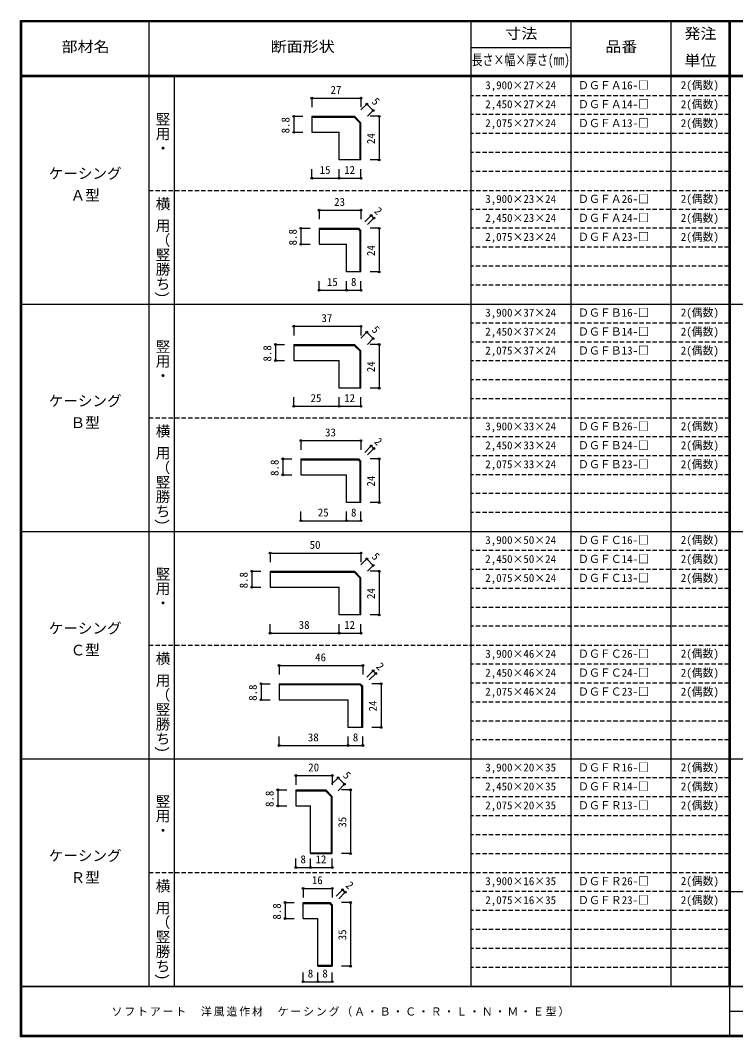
# Model space of a CAD drawing. Units: millimetres, scale not verified. Extents: x -400 to 380, y -287 to 278.
# Drawn here: x -400 to -7, y -280 to 278 of the extents above; entities that cross this region are included whole.
import ezdxf
from ezdxf.enums import TextEntityAlignment as Align

# ---------------------------------------------------------------- set-up
doc = ezdxf.new("R2010")
doc.units = ezdxf.units.MM
doc.header["$LTSCALE"] = 2
doc.header["$PDMODE"] = 32
doc.header["$PDSIZE"] = 1
doc.linetypes.add('DASHED1', pattern=[1.8, 1.2, -0.6])
for name, color, linetype in [('0-4', 3, 'Continuous'), ('0-A', 7, 'Continuous'), ('0-B', 7, 'Continuous'), ('F-1', 7, 'DASHED1'), ('F-A', 7, 'Continuous')]:
    doc.layers.add(name, color=color, linetype=linetype)
doc.styles.add('@ＭＳ ゴシック', font='')
doc.styles.add('ＭＳ ゴシック', font='')
doc.styles.get('@ＭＳ ゴシック').set_extended_font_data('@MS Gothic')
doc.styles.get('ＭＳ ゴシック').set_extended_font_data('MS Gothic')

msp = doc.modelspace()

# ---------------------------------------------------------------- linework, layer by layer
at = {"layer": '0-4'}
for p, q in [((-239.684, 225.575), (-216.22, 225.575)), ((-239.684, 225.575), (-239.684, 216.775)), ((-239.684, 225.075), (-216.427, 225.075)), ((-216.427, 225.075), (-213.184, 221.832)), ((-216.22, 225.575), (-212.684, 222.039)), ((-213.184, 201.575), (-213.184, 221.832)), ((-212.684, 201.575), (-212.684, 222.039)), ((-239.684, 216.775), (-224.684, 216.775)), ((-224.684, 201.575), (-224.684, 216.775)), ((-212.684, 201.575), (-224.684, 201.575)), ((-235.684, 164.006), (-214.099, 164.006)), ((-235.684, 164.006), (-235.684, 155.206)), ((-235.684, 163.506), (-214.306, 163.506)), ((-214.306, 163.506), (-213.184, 162.384)), ((-214.099, 164.006), (-212.684, 162.591)), ((-213.184, 140.006), (-213.184, 162.384)), ((-212.684, 140.006), (-212.684, 162.591)), ((-235.684, 155.206), (-220.684, 155.206)), ((-220.684, 140.006), (-220.684, 155.206)), ((-212.684, 140.006), (-220.684, 140.006)), ((-249.684, 100.161), (-216.22, 100.161)), ((-249.684, 100.161), (-249.684, 91.361)), ((-249.684, 99.661), (-216.427, 99.661)), ((-216.427, 99.661), (-213.184, 96.419)), ((-216.22, 100.161), (-212.684, 96.626)), ((-213.184, 76.161), (-213.184, 96.419)), ((-212.684, 76.161), (-212.684, 96.626)), ((-249.684, 91.361), (-224.684, 91.361)), ((-224.684, 76.161), (-224.684, 91.361)), ((-212.684, 76.161), (-224.684, 76.161)), ((-245.684, 37.297), (-214.099, 37.297)), ((-245.684, 37.297), (-245.684, 28.497)), ((-245.684, 36.797), (-214.306, 36.797)), ((-214.306, 36.797), (-213.184, 35.676)), ((-214.099, 37.297), (-212.684, 35.883)), ((-213.184, 13.297), (-213.184, 35.676)), ((-212.684, 13.297), (-212.684, 35.883)), ((-245.684, 28.497), (-220.684, 28.497)), ((-220.684, 13.297), (-220.684, 28.497)), ((-212.684, 13.297), (-220.684, 13.297)), ((-262.684, -24.511), (-216.22, -24.511)), ((-262.684, -24.511), (-262.684, -33.311)), ((-262.684, -25.011), (-216.427, -25.011)), ((-216.427, -25.011), (-213.184, -28.254)), ((-216.22, -24.511), (-212.684, -28.047)), ((-262.684, -33.311), (-224.684, -33.311)), ((-224.684, -48.511), (-224.684, -33.311)), ((-213.184, -48.511), (-213.184, -28.254)), ((-212.684, -48.511), (-212.684, -28.047)), ((-212.684, -48.511), (-224.684, -48.511)), ((-257.656, -86.319), (-213.07, -86.319)), ((-257.656, -86.319), (-257.656, -95.119)), ((-257.656, -86.819), (-213.277, -86.819)), ((-213.277, -86.819), (-212.156, -87.941)), ((-213.07, -86.319), (-211.656, -87.733)), ((-212.156, -110.319), (-212.156, -87.941)), ((-211.656, -110.319), (-211.656, -87.733)), ((-257.656, -95.119), (-219.656, -95.119)), ((-219.656, -110.319), (-219.656, -95.119)), ((-211.656, -110.319), (-219.656, -110.319)), ((-248.444, -144.688), (-231.98, -144.688)), ((-248.444, -144.688), (-248.444, -153.488)), ((-248.444, -145.188), (-232.187, -145.188)), ((-228.944, -148.431), (-232.187, -145.188)), ((-228.444, -148.224), (-231.98, -144.688)), ((-228.944, -179.188), (-228.944, -148.431)), ((-228.444, -179.688), (-228.444, -148.224)), ((-248.444, -153.488), (-240.444, -153.488)), ((-240.444, -179.688), (-240.444, -153.488)), ((-240.444, -179.188), (-228.944, -179.188)), ((-240.444, -179.688), (-228.444, -179.688)), ((-244.444, -206.597), (-229.859, -206.597)), ((-244.444, -215.397), (-244.444, -206.597)), ((-229.859, -206.597), (-228.444, -208.011)), ((-244.444, -207.097), (-230.066, -207.097)), ((-230.066, -207.097), (-228.944, -208.218)), ((-228.944, -208.218), (-228.944, -241.097)), ((-228.444, -208.011), (-228.444, -241.597)), ((-244.444, -215.397), (-236.444, -215.397)), ((-236.444, -241.597), (-236.444, -215.397)), ((-236.444, -241.097), (-228.944, -241.097)), ((-236.444, -241.597), (-228.444, -241.597))]:
    msp.add_line(p, q, dxfattribs=at)
at = {"layer": '0-B', "color": 4}
for p, q in [((-239.684, 235.575), (-239.684, 230.575)), ((-239.684, 235.575), (-212.684, 235.575)), ((-212.684, 235.575), (-212.684, 230.575)), ((-209.452, 232.343), (-212.684, 229.11)), ((-209.452, 232.343), (-205.917, 228.807)), ((-249.684, 225.575), (-244.684, 225.575)), ((-249.684, 225.575), (-249.684, 216.775)), ((-205.917, 228.807), (-209.149, 225.575)), ((-202.684, 225.575), (-207.684, 225.575)), ((-202.684, 225.575), (-202.684, 201.575)), ((-249.684, 216.775), (-244.684, 216.775)), ((-202.684, 201.575), (-207.684, 201.575)), ((-239.684, 191.575), (-239.684, 196.575)), ((-224.684, 191.575), (-224.684, 196.575)), ((-212.684, 191.575), (-212.684, 196.575)), ((-239.684, 191.575), (-212.684, 191.575)), ((-235.684, 174.006), (-235.684, 169.006)), ((-235.684, 174.006), (-212.684, 174.006)), ((-212.684, 174.006), (-212.684, 169.006)), ((-207.028, 171.077), (-210.563, 167.541)), ((-205.613, 169.662), (-209.149, 166.127)), ((-207.028, 171.077), (-205.613, 169.662)), ((-245.684, 164.006), (-240.684, 164.006)), ((-245.684, 164.006), (-245.684, 155.206)), ((-202.684, 164.006), (-207.684, 164.006)), ((-202.684, 164.006), (-202.684, 140.006)), ((-245.684, 155.206), (-240.684, 155.206)), ((-202.684, 140.006), (-207.684, 140.006)), ((-235.684, 130.006), (-235.684, 135.006)), ((-220.684, 130.006), (-220.684, 135.006)), ((-212.684, 130.006), (-212.684, 135.006)), ((-235.684, 130.006), (-212.684, 130.006)), ((-249.684, 110.161), (-249.684, 105.161)), ((-249.684, 110.161), (-212.684, 110.161)), ((-212.684, 110.161), (-212.684, 105.161)), ((-209.452, 106.929), (-212.684, 103.697)), ((-209.452, 106.929), (-205.917, 103.394)), ((-205.917, 103.394), (-209.149, 100.161)), ((-259.684, 100.161), (-254.684, 100.161)), ((-259.684, 100.161), (-259.684, 91.361)), ((-202.684, 100.161), (-207.684, 100.161)), ((-202.684, 100.161), (-202.684, 76.161)), ((-259.684, 91.361), (-254.684, 91.361)), ((-202.684, 76.161), (-207.684, 76.161)), ((-249.684, 66.161), (-249.684, 71.161)), ((-224.684, 66.161), (-224.684, 71.161)), ((-212.684, 66.161), (-212.684, 71.161)), ((-249.684, 66.161), (-212.684, 66.161)), ((-245.684, 47.297), (-245.684, 42.297)), ((-245.684, 47.297), (-212.684, 47.297)), ((-212.684, 47.297), (-212.684, 42.297)), ((-207.028, 44.368), (-210.563, 40.832)), ((-205.613, 42.954), (-209.149, 39.418)), ((-207.028, 44.368), (-205.613, 42.954)), ((-255.684, 37.297), (-250.684, 37.297)), ((-255.684, 37.297), (-255.684, 28.497)), ((-202.684, 37.297), (-207.684, 37.297)), ((-202.684, 37.297), (-202.684, 13.297)), ((-255.684, 28.497), (-250.684, 28.497)), ((-202.684, 13.297), (-207.684, 13.297)), ((-245.684, 3.297), (-245.684, 8.297)), ((-220.684, 3.297), (-220.684, 8.297)), ((-212.684, 3.297), (-212.684, 8.297)), ((-245.684, 3.297), (-212.684, 3.297)), ((-262.684, -14.511), (-262.684, -19.511)), ((-262.684, -14.511), (-212.684, -14.511)), ((-212.684, -14.511), (-212.684, -19.511)), ((-209.452, -17.743), (-212.684, -20.976)), ((-209.452, -17.743), (-205.917, -21.279)), ((-205.917, -21.279), (-209.149, -24.511)), ((-272.684, -24.511), (-267.684, -24.511)), ((-272.684, -24.511), (-272.684, -33.311)), ((-202.684, -24.511), (-207.684, -24.511)), ((-202.684, -24.511), (-202.684, -48.511)), ((-272.684, -33.311), (-267.684, -33.311)), ((-202.684, -48.511), (-207.684, -48.511)), ((-262.684, -58.511), (-262.684, -53.511)), ((-224.684, -58.511), (-224.684, -53.511)), ((-212.684, -58.511), (-212.684, -53.511)), ((-262.684, -58.511), (-212.684, -58.511)), ((-257.656, -76.319), (-257.656, -81.319)), ((-257.656, -76.319), (-211.656, -76.319)), ((-211.656, -76.319), (-211.656, -81.319)), ((-205.999, -79.248), (-209.534, -82.784)), ((-204.584, -80.662), (-208.12, -84.198)), ((-205.999, -79.248), (-204.584, -80.662)), ((-267.656, -86.319), (-262.656, -86.319)), ((-267.656, -86.319), (-267.656, -95.119)), ((-201.656, -86.319), (-206.656, -86.319)), ((-201.656, -86.319), (-201.656, -110.319)), ((-267.656, -95.119), (-262.656, -95.119)), ((-201.656, -110.319), (-206.656, -110.319)), ((-257.656, -120.319), (-257.656, -115.319)), ((-219.656, -120.319), (-219.656, -115.319)), ((-211.656, -120.319), (-211.656, -115.319)), ((-257.656, -120.319), (-211.656, -120.319)), ((-248.444, -136.812), (-248.444, -141.812)), ((-248.444, -136.812), (-228.444, -136.812)), ((-225.286, -138.049), (-228.821, -141.585)), ((-228.444, -136.812), (-228.444, -141.812)), ((-225.286, -138.049), (-221.75, -141.585)), ((-258.444, -144.688), (-253.444, -144.688)), ((-258.444, -144.688), (-258.444, -153.488)), ((-221.75, -141.585), (-225.286, -145.12)), ((-218.444, -144.688), (-223.444, -144.688)), ((-218.444, -144.688), (-218.444, -179.688)), ((-258.444, -153.488), (-253.444, -153.488)), ((-248.444, -187.366), (-248.444, -182.366)), ((-240.444, -187.366), (-240.444, -182.366)), ((-228.444, -187.366), (-228.444, -182.366)), ((-218.444, -179.688), (-223.444, -179.688)), ((-248.444, -187.366), (-228.444, -187.366)), ((-244.444, -198.822), (-244.444, -203.822)), ((-244.444, -198.822), (-228.444, -198.822)), ((-228.444, -198.822), (-228.444, -203.822)), ((-222.788, -199.526), (-226.323, -203.061)), ((-221.373, -200.94), (-224.909, -204.475)), ((-222.788, -199.526), (-221.373, -200.94)), ((-254.444, -206.597), (-249.444, -206.597)), ((-254.444, -206.597), (-254.444, -215.397)), ((-218.444, -206.597), (-223.444, -206.597)), ((-218.444, -206.597), (-218.444, -241.597)), ((-254.444, -215.397), (-249.444, -215.397)), ((-244.444, -250.109), (-244.444, -245.109)), ((-236.444, -250.109), (-236.444, -245.109)), ((-228.444, -250.109), (-228.444, -245.109)), ((-218.444, -241.597), (-223.444, -241.597)), ((-244.444, -250.109), (-228.444, -250.109))]:
    msp.add_line(p, q, dxfattribs=at)
at = {"layer": '0-B'}
for p in [(-239.684, 235.575), (-212.684, 235.575), (-209.452, 232.343), (-205.917, 228.807), (-249.684, 225.575), (-202.684, 225.575), (-249.684, 216.775), (-202.684, 201.575), (-239.684, 191.575), (-224.684, 191.575), (-212.684, 191.575), (-235.684, 174.006), (-212.684, 174.006), (-207.028, 171.077), (-205.613, 169.662), (-245.684, 164.006), (-202.684, 164.006), (-245.684, 155.206), (-202.684, 140.006), (-235.684, 130.006), (-220.684, 130.006), (-212.684, 130.006), (-249.684, 110.161), (-212.684, 110.161), (-209.452, 106.929), (-259.684, 100.161), (-205.917, 103.394), (-202.684, 100.161), (-259.684, 91.361), (-202.684, 76.161), (-249.684, 66.161), (-224.684, 66.161), (-212.684, 66.161), (-245.684, 47.297), (-212.684, 47.297), (-207.028, 44.368), (-205.613, 42.954), (-255.684, 37.297), (-202.684, 37.297), (-255.684, 28.497), (-202.684, 13.297), (-245.684, 3.297), (-220.684, 3.297), (-212.684, 3.297), (-262.684, -14.511), (-212.684, -14.511), (-209.452, -17.743), (-205.917, -21.279), (-272.684, -24.511), (-202.684, -24.511), (-272.684, -33.311), (-202.684, -48.511), (-262.684, -58.511), (-224.684, -58.511), (-212.684, -58.511), (-257.656, -76.319), (-211.656, -76.319), (-205.999, -79.248), (-204.584, -80.662), (-267.656, -86.319), (-201.656, -86.319), (-267.656, -95.119), (-201.656, -110.319), (-257.656, -120.319), (-219.656, -120.319), (-211.656, -120.319), (-248.444, -136.812), (-228.444, -136.812), (-225.286, -138.049), (-258.444, -144.688), (-221.75, -141.585), (-218.444, -144.688), (-258.444, -153.488), (-218.444, -179.688), (-248.444, -187.366), (-240.444, -187.366), (-228.444, -187.366), (-244.444, -198.822), (-228.444, -198.822), (-222.788, -199.526), (-221.373, -200.94), (-254.444, -206.597), (-218.444, -206.597), (-254.444, -215.397), (-218.444, -241.597), (-244.444, -250.109), (-236.444, -250.109), (-228.444, -250.109)]:
    msp.add_point(p, dxfattribs=at)
at = {"layer": 'F-1', "color": 6, "linetype": 'Continuous'}
for p, q in [((-400, 278.333), (-400, -280.333)), ((-400, 278.333), (380, 278.333)), ((-400, 278), (380, 278)), ((-400, 277.667), (380, 277.667)), ((-399.667, 278.333), (-399.667, -280.333)), ((-399.333, 278.333), (-399.333, -280.333)), ((-10.333, 278.337), (-10.333, -253)), ((-10, 278.333), (-10, -253)), ((-9.667, 278.337), (-9.667, -253)), ((380, 248), (-400, 248)), ((380, 247.333), (-400, 247.333)), ((380, -252.667), (-400, -252.667)), ((380, -253), (-400, -253)), ((-10, -253), (-10, -279.667)), ((-10, -266.333), (379.333, -266.334)), ((380, -279.667), (-400, -279.667)), ((380, -280), (-400, -280)), ((380, -280.333), (-400, -280.333))]:
    msp.add_line(p, q, dxfattribs=at)
at = {"layer": 'F-1', "linetype": 'Continuous'}
for p, q in [((-329.333, 278.333), (-329.333, -252.667)), ((-152.333, 278.337), (-152.333, -253)), ((-97.333, 278.337), (-97.333, -253)), ((-42.333, 278.337), (-42.333, -253)), ((-97.333, 263.167), (-152.333, 263.167)), ((-315.333, 247.333), (-315.333, -252.667)), ((-399.333, 122.333), (379.333, 122.333)), ((-399.333, -2.667), (379.333, -2.667)), ((-399.333, -127.667), (379.333, -127.667)), ((-10.333, -200.583), (379.333, -200.583))]:
    msp.add_line(p, q, dxfattribs=at)
at = {"layer": 'F-1'}
for p, q in [((-10.333, 236.917), (-152.333, 236.917)), ((-10.333, 226.5), (-152.333, 226.5)), ((-10.333, 216.083), (-152.333, 216.083)), ((-10.333, 205.667), (-152.333, 205.667)), ((-10.333, 195.25), (-152.333, 195.25)), ((-329.333, 184.833), (-10.333, 184.833)), ((-10.333, 174.417), (-152.333, 174.417)), ((-10.333, 164), (-152.333, 164)), ((-10.333, 153.583), (-152.333, 153.583)), ((-10.333, 143.167), (-152.333, 143.167)), ((-10.333, 132.75), (-152.333, 132.75)), ((-10.333, 111.917), (-152.333, 111.917)), ((-10.333, 101.5), (-152.333, 101.5)), ((-10.333, 91.083), (-152.333, 91.083)), ((-10.333, 80.667), (-152.333, 80.667)), ((-10.333, 70.25), (-152.333, 70.25)), ((-329.333, 59.833), (-9.667, 59.833)), ((-10.333, 49.417), (-152.333, 49.417)), ((-10.333, 39), (-152.333, 39)), ((-10.333, 28.583), (-152.333, 28.583)), ((-10.333, 18.167), (-152.333, 18.167)), ((-10.333, 7.75), (-152.333, 7.75)), ((-10.333, -13.083), (-152.333, -13.083)), ((-10.333, -23.5), (-152.333, -23.5)), ((-10.333, -33.917), (-152.333, -33.917)), ((-10.333, -44.333), (-152.333, -44.333)), ((-10.333, -54.75), (-152.333, -54.75)), ((-329.333, -65.167), (-9.667, -65.167)), ((-10.333, -75.583), (-152.333, -75.583)), ((-10.333, -86), (-152.333, -86)), ((-10.333, -96.417), (-152.333, -96.417)), ((-10.333, -106.833), (-152.333, -106.833)), ((-10.333, -117.25), (-152.333, -117.25)), ((-10.333, -138.083), (-152.333, -138.083)), ((-10.333, -148.5), (-152.333, -148.5)), ((-10.333, -158.917), (-152.333, -158.917)), ((-10.333, -169.333), (-152.333, -169.333)), ((-10.333, -179.75), (-152.333, -179.75)), ((-329.333, -190.167), (-10.333, -190.167)), ((-10.333, -200.583), (-152.333, -200.583)), ((-10.333, -211), (-152.333, -211)), ((-10.333, -221.417), (-152.333, -221.417)), ((-10.333, -231.833), (-152.333, -231.833)), ((-10.333, -242.25), (-152.333, -242.25))]:
    msp.add_line(p, q, dxfattribs=at)

# ---------------------------------------------------------------- texts
at = {"layer": '0-A', "style": 'ＭＳ ゴシック'}
for s, height, p in [('3,900×27×24', 4.399, (-144.333, 239.125)), ('ＤＧＦＡ16-□', 4.399, (-93.333, 239.125)), ('2(偶数)', 4.399, (-36.833, 239.234)), ('ＤＧＦＡ14-□', 4.399, (-93.333, 228.708)), ('2(偶数)', 4.399, (-36.833, 228.708)), ('2,450×27×24', 4.399, (-144.333, 228.708)), ('2,075×27×24', 4.399, (-144.333, 218.292)), ('ＤＧＦＡ13-□', 4.399, (-93.333, 218.292)), ('2(偶数)', 4.399, (-36.833, 218.292)), ('ケーシング', 5.865, (-384.333, 189.466)), ('Ａ型', 5.865, (-372.333, 177.466)), ('3,900×23×24', 4.399, (-144.333, 176.625)), ('ＤＧＦＡ26-□', 4.399, (-93.333, 176.625)), ('2(偶数)', 4.399, (-36.833, 176.734)), ('2,450×23×24', 4.399, (-144.333, 166.208)), ('ＤＧＦＡ24-□', 4.399, (-93.333, 166.208)), ('2(偶数)', 4.399, (-36.833, 166.208)), ('2(偶数)', 4.399, (-36.833, 155.792)), ('2,075×23×24', 4.399, (-144.333, 155.792)), ('ＤＧＦＡ23-□', 4.399, (-93.333, 155.792)), ('3,900×37×24', 4.399, (-144.333, 114.125)), ('ＤＧＦＢ16-□', 4.399, (-93.333, 114.125)), ('2(偶数)', 4.399, (-36.833, 114.234)), ('2,450×37×24', 4.399, (-144.333, 103.708)), ('ＤＧＦＢ14-□', 4.399, (-93.333, 103.708)), ('2(偶数)', 4.399, (-36.833, 103.708)), ('2,075×37×24', 4.399, (-144.333, 93.292)), ('ＤＧＦＢ13-□', 4.399, (-93.333, 93.292)), ('2(偶数)', 4.399, (-36.833, 93.292)), ('ケーシング', 5.865, (-384.333, 64.466)), ('Ｂ型', 5.865, (-372.333, 52.466)), ('3,900×33×24', 4.399, (-144.333, 51.625)), ('ＤＧＦＢ26-□', 4.399, (-93.333, 51.625)), ('2(偶数)', 4.399, (-36.833, 51.734)), ('2,450×33×24', 4.399, (-144.333, 41.208)), ('ＤＧＦＢ24-□', 4.399, (-93.333, 41.208)), ('2(偶数)', 4.399, (-36.833, 41.208)), ('2,075×33×24', 4.399, (-144.333, 30.792)), ('ＤＧＦＢ23-□', 4.399, (-93.333, 30.792)), ('2(偶数)', 4.399, (-36.833, 30.792)), ('3,900×50×24', 4.399, (-144.333, -10.875)), ('ＤＧＦＣ16-□', 4.399, (-93.333, -10.875)), ('2(偶数)', 4.399, (-36.833, -10.766)), ('2,450×50×24', 4.399, (-144.333, -21.292)), ('ＤＧＦＣ14-□', 4.399, (-93.333, -21.292)), ('2(偶数)', 4.399, (-36.833, -21.292)), ('2,075×50×24', 4.399, (-144.333, -31.708)), ('ＤＧＦＣ13-□', 4.399, (-93.333, -31.708)), ('2(偶数)', 4.399, (-36.833, -31.708)), ('ケーシング', 5.865, (-384.333, -60.534)), ('Ｃ型', 5.865, (-372.333, -72.534)), ('2(偶数)', 4.399, (-36.833, -73.266)), ('3,900×46×24', 4.399, (-144.333, -73.375)), ('ＤＧＦＣ26-□', 4.399, (-93.333, -73.375)), ('2,450×46×24', 4.399, (-144.333, -83.792)), ('ＤＧＦＣ24-□', 4.399, (-93.333, -83.792)), ('2(偶数)', 4.399, (-36.833, -83.792)), ('2,075×46×24', 4.399, (-144.333, -94.208)), ('ＤＧＦＣ23-□', 4.399, (-93.333, -94.208)), ('2(偶数)', 4.399, (-36.833, -94.208)), ('3,900×20×35', 4.399, (-144.333, -135.875)), ('ＤＧＦＲ16-□', 4.399, (-93.333, -135.875)), ('2(偶数)', 4.399, (-36.833, -135.766)), ('2,450×20×35', 4.399, (-144.333, -146.292)), ('ＤＧＦＲ14-□', 4.399, (-93.333, -146.292)), ('2(偶数)', 4.399, (-36.833, -146.292)), ('ＤＧＦＲ13-□', 4.399, (-93.333, -156.708)), ('2(偶数)', 4.399, (-36.833, -156.708)), ('2,075×20×35', 4.399, (-144.333, -156.708)), ('ケーシング', 5.865, (-384.333, -185.534)), ('Ｒ型', 5.865, (-372.333, -197.534)), ('3,900×16×35', 4.399, (-144.333, -198.375)), ('ＤＧＦＲ26-□', 4.399, (-93.333, -198.375)), ('2(偶数)', 4.399, (-36.833, -198.266)), ('2,075×16×35', 4.399, (-144.333, -208.792)), ('ＤＧＦＲ23-□', 4.399, (-93.333, -208.792)), ('2(偶数)', 4.399, (-36.833, -208.792))]:
    msp.add_text(s, height=height, dxfattribs=at).set_placement(p, align=Align.BOTTOM_LEFT)
at = {"layer": '0-A', "style": '@ＭＳ ゴシック'}
for s, p in [('竪用・', (-326.333, 228.083)), ('横 用（竪勝ち)', (-326.333, 181.583)), ('竪用・', (-326.333, 103.083)), ('横 用（竪勝ち)', (-326.333, 56.583)), ('竪用・', (-326.333, -21.917)), ('横 用（竪勝ち)', (-326.333, -68.417)), ('竪用・', (-326.333, -146.917)), ('横 用（竪勝ち)', (-326.333, -193.417))]:
    msp.add_text(s, height=5.865, rotation=270, dxfattribs=at).set_placement(p, align=Align.BOTTOM_LEFT)
at = {"layer": '0-B', "style": 'ＭＳ ゴシック'}
for s, p in [('27', (-229.434, 236.575)), ('15', (-235.434, 192.575)), ('12', (-221.934, 192.575)), ('23', (-227.434, 175.006)), ('15', (-231.434, 131.006)), ('8', (-218.184, 131.006)), ('37', (-234.434, 111.161)), ('25', (-240.434, 67.161)), ('12', (-221.934, 67.161)), ('33', (-232.434, 48.297)), ('25', (-236.434, 4.297)), ('8', (-218.184, 4.297)), ('50', (-240.934, -13.511)), ('38', (-246.934, -57.511)), ('12', (-221.934, -57.511)), ('46', (-237.906, -75.319)), ('38', (-241.906, -119.319)), ('8', (-217.156, -119.319)), ('20', (-241.694, -135.812)), ('8', (-245.944, -186.366)), ('12', (-237.694, -186.366)), ('16', (-239.694, -197.822)), ('8', (-241.944, -249.109)), ('8', (-233.944, -249.109))]:
    msp.add_text(s, height=4.399, dxfattribs=at).set_placement(p, align=Align.BOTTOM_LEFT)
for s, rotation, p in [('5', 315, (-208.038, 232.343)), ('8.8', 90, (-250.684, 216.175)), ('24', 90, (-203.684, 210.325)), ('2', 315, (-206.674, 172.137)), ('8.8', 90, (-246.684, 154.606)), ('24', 90, (-203.684, 148.756)), ('5', 315, (-208.038, 106.929)), ('8.8', 90, (-260.684, 90.761)), ('24', 90, (-203.684, 84.911)), ('2', 315, (-206.674, 45.429)), ('8.8', 90, (-256.684, 27.897)), ('24', 90, (-203.684, 22.047)), ('5', 315, (-208.038, -17.743)), ('8.8', 90, (-273.684, -33.911)), ('24', 90, (-203.684, -39.761)), ('2', 315, (-205.645, -78.188)), ('8.8', 90, (-268.656, -95.719)), ('24', 90, (-202.656, -101.569)), ('5', 315, (-223.871, -138.049)), ('8.8', 90, (-259.444, -154.088)), ('35', 90, (-219.444, -165.438)), ('2', 315, (-222.434, -198.465)), ('8.8', 90, (-255.444, -215.997)), ('35', 90, (-219.444, -227.347))]:
    msp.add_text(s, height=4.399, rotation=rotation, dxfattribs=at).set_placement(p, align=Align.BOTTOM_LEFT)
at = {"layer": 'F-1', "style": 'ＭＳ ゴシック'}
for s, width, p in [('寸法', 1.1, (-133.333, 266.417)), ('発注', 1.1, (-34.833, 266.417)), ('品番', 1.1, (-78.333, 259.167)), ('長さ×幅×厚さ(㎜)', 0.75, (-151.833, 251.917)), ('単位', 1.1, (-34.833, 251.583))]:
    msp.add_text(s, height=5.865, dxfattribs=dict(at, width=width)).set_placement(p, align=Align.BOTTOM_LEFT)
at = {"layer": 'F-A', "style": 'ＭＳ ゴシック', "width": 1.1}
for s, p in [('部材名', (-377.333, 259.167)), ('断面形状', (-262.333, 259.167))]:
    msp.add_text(s, height=5.865, dxfattribs=at).set_placement(p, align=Align.BOTTOM_LEFT)
at = {"layer": 'F-A', "insert": (-349.836, -269.333), "char_height": 4.399, "attachment_point": 7, "style": 'ＭＳ ゴシック'}
msp.add_mtext('\\T1.17;ソフトアート\u3000洋風造作材\u3000ケーシング（Ａ・Ｂ・Ｃ・Ｒ・Ｌ・Ｎ・Ｍ・Ｅ型）', dxfattribs=at)

doc.saveas('drawing.dxf')
